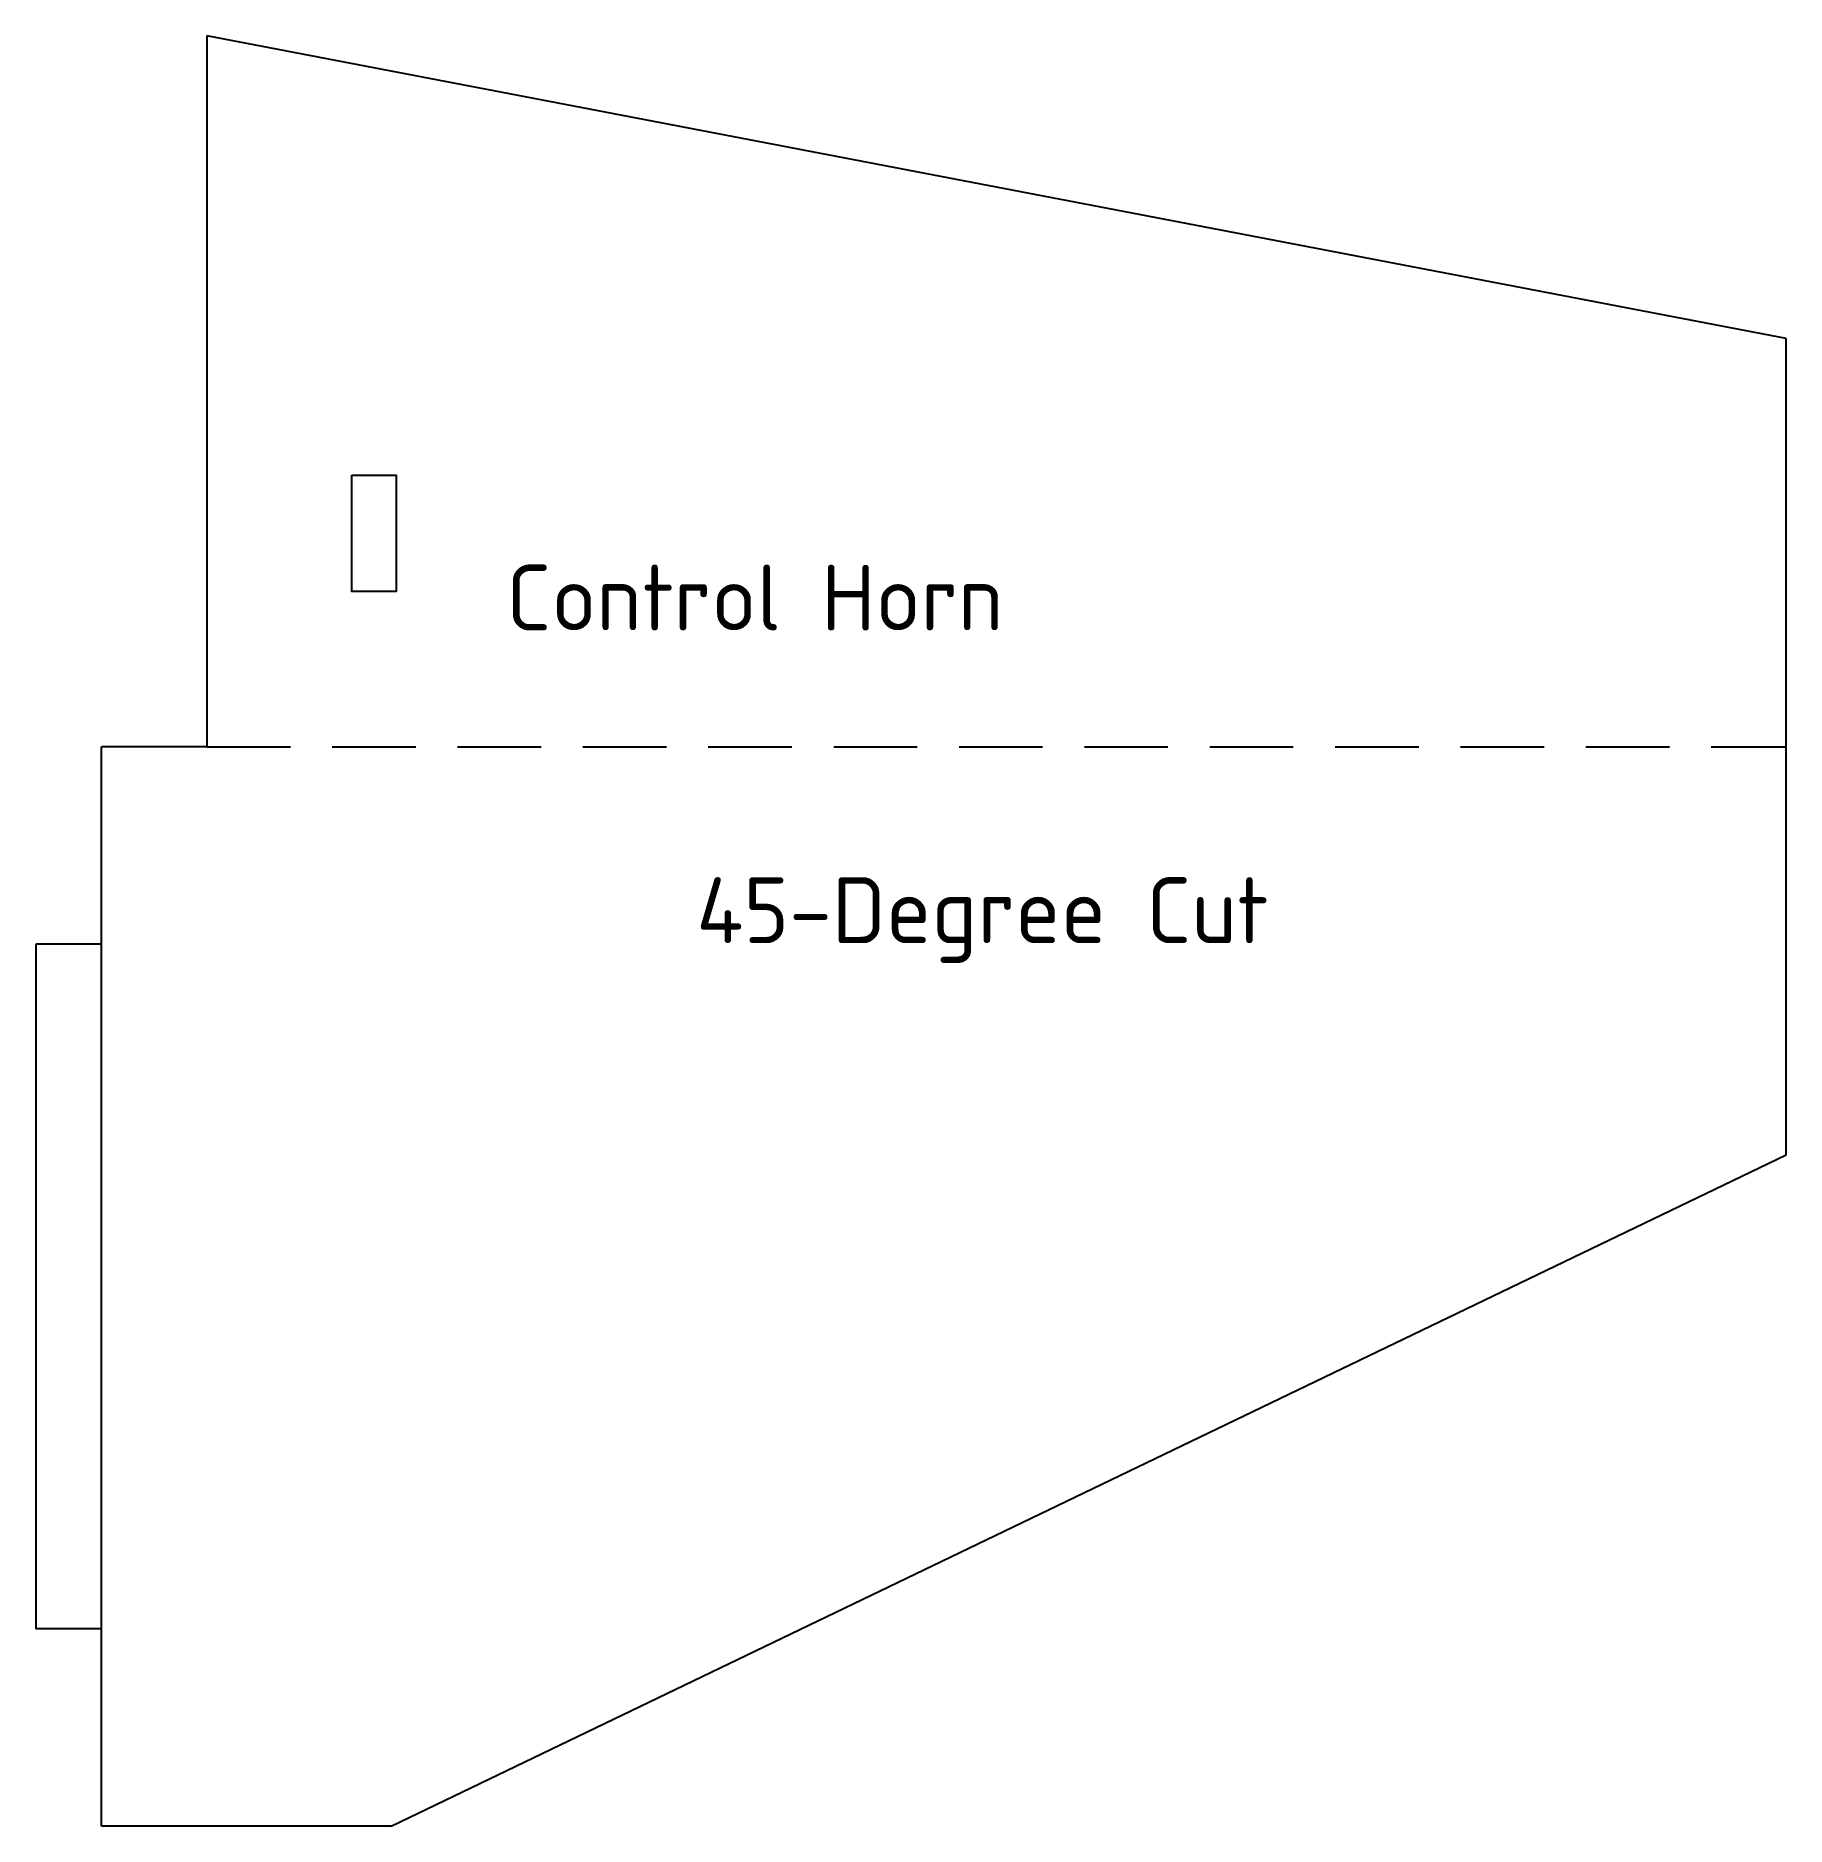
# Model space of a CAD drawing. Header units: millimetres. Extents: x -13 to 120, y -82 to 54.
import ezdxf
from ezdxf.enums import TextEntityAlignment as Align

# ---------------------------------------------------------------- set-up
doc = ezdxf.new("R2010")
doc.units = ezdxf.units.MM
doc.linetypes.add('DASHED2', pattern=[9.525, 6.35, -3.175])
doc.layers.add('45_cut', color=3, linetype='DASHED2')
doc.layers.add('Sketch', color=7, linetype='CONTINUOUS')
doc.styles.add('iso3098', font='iso3098')

msp = doc.modelspace()

# ---------------------------------------------------------------- linework, layer by layer
at = {"layer": '45_cut'}
msp.add_line((0, 0), (120, 0), dxfattribs=at)
at = {"layer": '45_cut', "color": 7, "linetype": 'CONTINUOUS', "lineweight": -3}
msp.add_lwpolyline([(11.02, 20.62), (14.39, 20.62), (14.39, 11.8), (11.02, 11.8)], close=True, dxfattribs=at)
at = {"layer": 'Sketch'}
for p, q in [((120, 31), (0, 54)), ((0, 54), (0, 0)), ((120, -31), (120, 31)), ((0, 0), (-8, 0)), ((-8, -82), (-8, 0)), ((-13, -15), (-13, -67)), ((-8, -15), (-13, -15)), ((14, -82), (120, -31)), ((-8, -67), (-13, -67)), ((14, -82), (-8, -82))]:
    msp.add_line(p, q, dxfattribs=at)

# ---------------------------------------------------------------- texts
at = {"layer": '45_cut', "color": 7, "linetype": 'CONTINUOUS', "lineweight": -3, "style": 'iso3098'}
msp.add_text('45-Degree Cut', height=5, dxfattribs=at).set_placement((58.93, -12.42), align=Align.MIDDLE_CENTER)
at = {"layer": 'Sketch', "color": 7, "linetype": 'CONTINUOUS', "lineweight": -3, "style": 'iso3098'}
msp.add_text('Control Horn', height=5, dxfattribs=at).set_placement((41.64, 11.33), align=Align.MIDDLE_CENTER)

doc.saveas('drawing.dxf')
